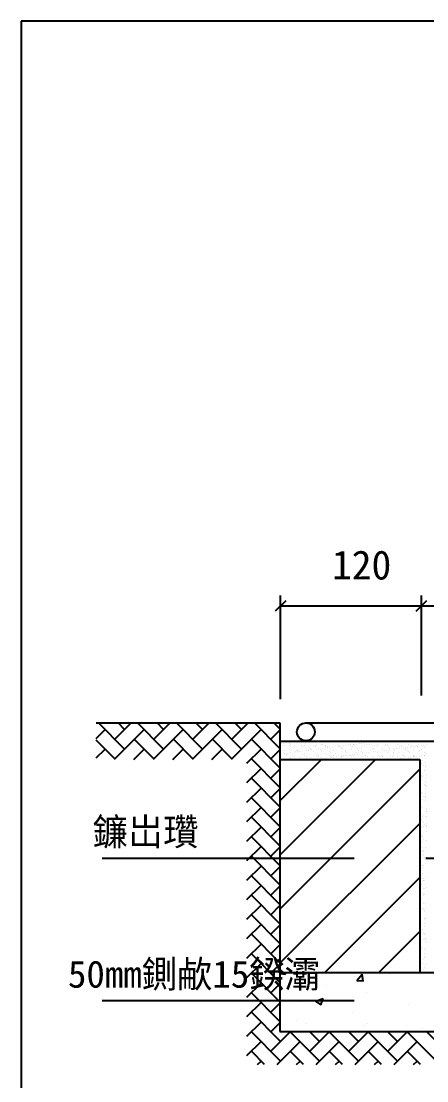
# Model space of a CAD drawing. Header units: metres. Extents: x 0 to 594, y 0 to 420.
# Drawn here: x 0 to 104.6, y 146.7 to 420 of the extents above; entities that cross this region are included whole.
import ezdxf

# ---------------------------------------------------------------- set-up
doc = ezdxf.new("R2010")
doc.units = ezdxf.units.M
doc.layers.add(' ', color=5, linetype='Continuous')

msp = doc.modelspace()

# ---------------------------------------------------------------- linework, layer by layer
at = {"layer": ' '}
for p, q in [((19.33, 239.02), (66.73, 239.02)), ((26.67, 232.29), (19.94, 239.02)), ((24.15, 234.8), (28.37, 239.02)), ((26.67, 237.32), (24.97, 239.02)), ((36.73, 232.29), (30, 239.02)), ((34.21, 234.8), (38.43, 239.02)), ((36.73, 237.32), (35.03, 239.02)), ((46.78, 232.29), (40.05, 239.02)), ((44.27, 234.8), (48.49, 239.02)), ((46.78, 237.32), (45.08, 239.02)), ((56.84, 232.29), (50.11, 239.02)), ((54.33, 234.8), (58.54, 239.02)), ((56.84, 237.32), (55.14, 239.02)), ((66.73, 232.46), (60.17, 239.02)), ((66.73, 237.49), (65.2, 239.02)), ((66.73, 239.02), (66.73, 159.42)), ((73.43, 239.02), (222.23, 239.02)), ((19.33, 235.01), (21.64, 237.32)), ((24.15, 229.77), (31.7, 237.32)), ((34.21, 229.77), (41.76, 237.32)), ((44.27, 229.77), (51.81, 237.32)), ((54.33, 229.77), (61.87, 237.32)), ((64.39, 234.8), (66.73, 237.15)), ((24.31, 229.62), (19.33, 234.6)), ((19.33, 229.98), (21.64, 232.29)), ((29.03, 229.62), (31.7, 232.29)), ((34.37, 229.62), (29.18, 234.8)), ((39.09, 229.62), (41.76, 232.29)), ((44.43, 229.62), (39.24, 234.8)), ((49.14, 229.62), (51.81, 232.29)), ((54.48, 229.62), (49.3, 234.8)), ((58.23, 228.65), (61.87, 232.29)), ((66.73, 227.43), (59.36, 234.8)), ((66.73, 234.32), (107.53, 234.32)), ((67.11, 233.68), (67.11, 233.68)), ((67.64, 233.75), (67.64, 233.75)), ((67.86, 233.07), (67.86, 233.07)), ((68.46, 233.85), (68.46, 233.85)), ((69.08, 234.01), (69.08, 234.01)), ((69.08, 233.14), (69.08, 233.14)), ((69.3, 233.71), (69.3, 233.71)), ((69.48, 233.54), (69.48, 233.54)), ((69.51, 232.87), (69.51, 232.87)), ((69.84, 234.04), (69.84, 234.04)), ((70.37, 234.11), (70.37, 234.11)), ((70.37, 232.73), (70.37, 232.73)), ((70.52, 233.1), (70.52, 233.1)), ((71.2, 234.21), (71.2, 234.21)), ((71.83, 234.1), (71.83, 234.1)), ((72.24, 233.14), (72.24, 233.14)), ((72.67, 232.87), (72.67, 232.87)), ((73.11, 233.09), (73.11, 233.09)), ((73.42, 233.62), (73.42, 233.62)), ((74.43, 232.69), (74.43, 232.69)), ((74.49, 234.14), (74.49, 234.14)), ((74.62, 232.52), (74.62, 232.52)), ((75.4, 233.15), (75.4, 233.15)), ((75.83, 232.88), (75.83, 232.88)), ((75.86, 233.19), (75.86, 233.19)), ((76.78, 232.32), (76.78, 232.32)), ((77.08, 234.13), (77.08, 234.13)), ((77.49, 233.58), (77.49, 233.58)), ((77.6, 232.43), (77.6, 232.43)), ((77.67, 233.41), (77.67, 233.41)), ((78.52, 233.22), (78.52, 233.22)), ((78.56, 232.6), (78.56, 232.6)), ((78.57, 233.16), (78.57, 233.16)), ((78.98, 232.61), (78.98, 232.61)), ((79, 232.88), (79, 232.88)), ((79.51, 232.68), (79.51, 232.68)), ((79.83, 234.22), (79.83, 234.22)), ((80.34, 232.79), (80.34, 232.79)), ((80.73, 234.3), (80.73, 234.3)), ((81.12, 233.21), (81.12, 233.21)), ((81.61, 233.49), (81.61, 233.49)), ((81.72, 232.97), (81.72, 232.97)), ((81.73, 233.16), (81.73, 233.16)), ((82.16, 232.89), (82.16, 232.89)), ((82.25, 233.04), (82.25, 233.04)), ((82.49, 234.26), (82.49, 234.26)), ((82.55, 232.3), (82.55, 232.3)), ((82.62, 232.57), (82.62, 232.57)), ((82.81, 232.4), (82.81, 232.4)), ((83.07, 233.15), (83.07, 233.15)), ((83.86, 233.31), (83.86, 233.31)), ((84.45, 233.33), (84.45, 233.33)), ((84.9, 233.17), (84.9, 233.17)), ((84.98, 233.4), (84.98, 233.4)), ((85.09, 234.25), (85.09, 234.25)), ((85.15, 232.29), (85.15, 232.29)), ((85.33, 232.89), (85.33, 232.89)), ((85.68, 233.46), (85.68, 233.46)), ((85.81, 233.51), (85.81, 233.51)), ((85.86, 233.29), (85.86, 233.29)), ((86.52, 233.34), (86.52, 233.34)), ((86.75, 232.48), (86.75, 232.48)), ((87.19, 233.69), (87.19, 233.69)), ((87.72, 233.76), (87.72, 233.76)), ((87.89, 232.39), (87.89, 232.39)), ((88.06, 233.17), (88.06, 233.17)), ((88.49, 232.9), (88.49, 232.9)), ((88.54, 233.87), (88.54, 233.87)), ((88.92, 234.18), (88.92, 234.18)), ((89.12, 233.33), (89.12, 233.33)), ((89.8, 233.37), (89.8, 233.37)), ((89.92, 234.05), (89.92, 234.05)), ((90.45, 234.12), (90.45, 234.12)), ((90.55, 232.42), (90.55, 232.42)), ((90.81, 232.44), (90.81, 232.44)), ((91.22, 233.18), (91.22, 233.18)), ((91.28, 234.23), (91.28, 234.23)), ((91.65, 232.91), (91.65, 232.91)), ((91.86, 233.43), (91.86, 233.43)), ((92.86, 234.26), (92.86, 234.26)), ((93.15, 232.41), (93.15, 232.41)), ((93.87, 233.33), (93.87, 233.33)), ((94.06, 233.16), (94.06, 233.16)), ((94.39, 233.18), (94.39, 233.18)), ((94.52, 233.46), (94.52, 233.46)), ((94.82, 232.91), (94.82, 232.91)), ((94.94, 232.35), (94.94, 232.35)), ((95.9, 232.51), (95.9, 232.51)), ((96.86, 232.33), (96.86, 232.33)), ((96.92, 234.23), (96.92, 234.23)), ((97.11, 234.05), (97.11, 234.05)), ((97.12, 233.45), (97.12, 233.45)), ((97.55, 233.19), (97.55, 233.19)), ((97.68, 232.44), (97.68, 232.44)), ((97.98, 232.92), (97.98, 232.92)), ((97.99, 233.24), (97.99, 233.24)), ((98.56, 232.54), (98.56, 232.54)), ((99.01, 232.32), (99.01, 232.32)), ((99.06, 232.62), (99.06, 232.62)), ((99.59, 232.69), (99.59, 232.69)), ((99.87, 233.55), (99.87, 233.55)), ((100.42, 232.8), (100.42, 232.8)), ((100.72, 233.2), (100.72, 233.2)), ((101.05, 234.14), (101.05, 234.14)), ((101.14, 232.92), (101.14, 232.92)), ((101.16, 232.53), (101.16, 232.53)), ((101.8, 232.98), (101.8, 232.98)), ((102.06, 233.21), (102.06, 233.21)), ((102.25, 233.04), (102.25, 233.04)), ((102.33, 233.05), (102.33, 233.05)), ((102.53, 233.58), (102.53, 233.58)), ((103.15, 233.16), (103.15, 233.16)), ((103.88, 233.2), (103.88, 233.2)), ((103.9, 232.63), (103.9, 232.63)), ((104.31, 232.93), (104.31, 232.93)), ((104.53, 233.34), (104.53, 233.34)), ((29.34, 229.62), (29.18, 229.77)), ((39.4, 229.62), (39.24, 229.77)), ((49.45, 229.62), (49.3, 229.77)), ((66.73, 222.4), (59.36, 229.77)), ((64.39, 229.77), (66.73, 232.12)), ((66.73, 230.59), (66.73, 230.59)), ((66.73, 218.92), (77.43, 229.62)), ((66.73, 204.95), (91.4, 229.62)), ((66.73, 229.62), (102.83, 229.62)), ((67.16, 230.32), (67.16, 230.32)), ((67.31, 231.84), (67.31, 231.84)), ((67.88, 231.88), (67.88, 231.88)), ((67.92, 231.11), (67.92, 231.11)), ((68.04, 231.17), (68.04, 231.17)), ((68.32, 230.91), (68.32, 230.91)), ((68.51, 230.74), (68.51, 230.74)), ((68.57, 231.24), (68.57, 231.24)), ((69.15, 232.05), (69.15, 232.05)), ((69.21, 230.09), (69.21, 230.09)), ((69.4, 231.35), (69.4, 231.35)), ((69.4, 229.93), (69.4, 229.93)), ((69.9, 230.59), (69.9, 230.59)), ((70.33, 230.32), (70.33, 230.32)), ((70.58, 231.14), (70.58, 231.14)), ((70.78, 231.53), (70.78, 231.53)), ((71.05, 231.88), (71.05, 231.88)), ((71.31, 231.6), (71.31, 231.6)), ((71.38, 231.8), (71.38, 231.8)), ((71.57, 231.63), (71.57, 231.63)), ((71.89, 232.15), (71.89, 232.15)), ((71.95, 230.19), (71.95, 230.19)), ((72.13, 231.71), (72.13, 231.71)), ((72.45, 230.82), (72.45, 230.82)), ((73.06, 230.6), (73.06, 230.6)), ((73.18, 231.13), (73.18, 231.13)), ((73.46, 229.89), (73.46, 229.89)), ((73.49, 230.33), (73.49, 230.33)), ((73.51, 231.89), (73.51, 231.89)), ((73.65, 229.72), (73.65, 229.72)), ((74.04, 231.96), (74.04, 231.96)), ((74.21, 231.89), (74.21, 231.89)), ((74.55, 232.18), (74.55, 232.18)), ((74.61, 230.22), (74.61, 230.22)), ((74.87, 232.07), (74.87, 232.07)), ((75.5, 231.71), (75.5, 231.71)), ((75.92, 231.23), (75.92, 231.23)), ((76.23, 230.61), (76.23, 230.61)), ((76.25, 232.25), (76.25, 232.25)), ((76.52, 230.78), (76.52, 230.78)), ((76.65, 230.33), (76.65, 230.33)), ((76.7, 230.61), (76.7, 230.61)), ((77.15, 232.17), (77.15, 232.17)), ((77.19, 229.74), (77.19, 229.74)), ((77.21, 230.21), (77.21, 230.21)), ((77.38, 231.89), (77.38, 231.89)), ((77.59, 229.8), (77.59, 229.8)), ((77.71, 229.81), (77.71, 229.81)), ((78.54, 229.92), (78.54, 229.92)), ((78.58, 231.26), (78.58, 231.26)), ((79.39, 230.61), (79.39, 230.61)), ((79.57, 231.68), (79.57, 231.68)), ((79.76, 231.5), (79.76, 231.5)), ((79.82, 230.34), (79.82, 230.34)), ((79.89, 232.27), (79.89, 232.27)), ((79.92, 230.1), (79.92, 230.1)), ((79.96, 230.31), (79.96, 230.31)), ((80.45, 230.17), (80.45, 230.17)), ((80.54, 231.9), (80.54, 231.9)), ((80.64, 230.69), (80.64, 230.69)), ((81.18, 231.25), (81.18, 231.25)), ((81.28, 230.28), (81.28, 230.28)), ((81.65, 229.77), (81.65, 229.77)), ((82.55, 230.62), (82.55, 230.62)), ((82.62, 230.34), (82.62, 230.34)), ((82.66, 230.46), (82.66, 230.46)), ((82.98, 230.34), (82.98, 230.34)), ((83.18, 230.53), (83.18, 230.53)), ((83.69, 231.59), (83.69, 231.59)), ((83.7, 231.91), (83.7, 231.91)), ((83.93, 231.35), (83.93, 231.35)), ((84.01, 230.64), (84.01, 230.64)), ((84.71, 230.66), (84.71, 230.66)), ((84.89, 230.49), (84.89, 230.49)), ((85.21, 230.33), (85.21, 230.33)), ((85.39, 230.82), (85.39, 230.82)), ((85.72, 230.62), (85.72, 230.62)), ((85.78, 229.68), (85.78, 229.68)), ((85.92, 230.89), (85.92, 230.89)), ((86.15, 230.35), (86.15, 230.35)), ((86.58, 231.38), (86.58, 231.38)), ((86.75, 231), (86.75, 231)), ((86.87, 231.91), (86.87, 231.91)), ((87.76, 231.55), (87.76, 231.55)), ((87.95, 231.38), (87.95, 231.38)), ((87.96, 230.43), (87.96, 230.43)), ((88.13, 231.18), (88.13, 231.18)), ((88.65, 231.25), (88.65, 231.25)), ((88.83, 230.57), (88.83, 230.57)), ((88.88, 230.63), (88.88, 230.63)), ((89.18, 231.37), (89.18, 231.37)), ((89.31, 230.36), (89.31, 230.36)), ((89.48, 231.36), (89.48, 231.36)), ((89.84, 229.64), (89.84, 229.64)), ((90.03, 231.92), (90.03, 231.92)), ((90.62, 230.46), (90.62, 230.46)), ((90.86, 231.54), (90.86, 231.54)), ((91, 232.27), (91, 232.27)), ((91.39, 231.61), (91.39, 231.61)), ((91.89, 231.46), (91.89, 231.46)), ((91.93, 231.47), (91.93, 231.47)), ((92.05, 230.63), (92.05, 230.63)), ((92.22, 231.72), (92.22, 231.72)), ((92.47, 230.36), (92.47, 230.36)), ((92.9, 230.53), (92.9, 230.53)), ((93.08, 230.36), (93.08, 230.36)), ((93.2, 231.92), (93.2, 231.92)), ((93.22, 230.45), (93.22, 230.45)), ((93.6, 231.9), (93.6, 231.9)), ((94.12, 231.97), (94.12, 231.97)), ((94.59, 231.5), (94.59, 231.5)), ((94.95, 232.08), (94.95, 232.08)), ((95.21, 230.64), (95.21, 230.64)), ((95.64, 230.37), (95.64, 230.37)), ((95.95, 231.43), (95.95, 231.43)), ((95.96, 230.55), (95.96, 230.55)), ((96.14, 231.25), (96.14, 231.25)), ((96.33, 232.26), (96.33, 232.26)), ((96.36, 231.93), (96.36, 231.93)), ((97.02, 230.44), (97.02, 230.44)), ((97.19, 231.49), (97.19, 231.49)), ((97.27, 229.75), (97.27, 229.75)), ((97.8, 229.82), (97.8, 229.82)), ((98.37, 230.65), (98.37, 230.65)), ((98.62, 230.58), (98.62, 230.58)), ((98.62, 229.93), (98.62, 229.93)), ((98.8, 230.37), (98.8, 230.37)), ((99.19, 232.15), (99.19, 232.15)), ((99.52, 231.93), (99.52, 231.93)), ((99.93, 231.59), (99.93, 231.59)), ((99.99, 229.63), (99.99, 229.63)), ((100, 230.12), (100, 230.12)), ((100.08, 231.34), (100.08, 231.34)), ((100.53, 230.18), (100.53, 230.18)), ((101.09, 230.41), (101.09, 230.41)), ((101.22, 230.57), (101.22, 230.57)), ((101.27, 230.24), (101.27, 230.24)), ((101.36, 230.29), (101.36, 230.29)), ((101.54, 230.65), (101.54, 230.65)), ((101.97, 230.38), (101.97, 230.38)), ((102.59, 231.62), (102.59, 231.62)), ((102.65, 229.66), (102.65, 229.66)), ((102.69, 231.94), (102.69, 231.94)), ((102.74, 230.48), (102.74, 230.48)), ((102.83, 229.62), (102.83, 174.62)), ((103.13, 232.23), (103.13, 232.23)), ((103.27, 230.54), (103.27, 230.54)), ((103.96, 230.67), (103.96, 230.67)), ((104.09, 230.65), (104.09, 230.65)), ((104.14, 231.3), (104.14, 231.3)), ((104.33, 231.13), (104.33, 231.13)), ((58.23, 223.62), (61.87, 227.26)), ((64.39, 224.74), (66.73, 227.09)), ((66.73, 190.99), (102.83, 227.09)), ((103.17, 228.5), (103.17, 228.5)), ((103.36, 228.33), (103.36, 228.33)), ((103.51, 229.4), (103.51, 229.4)), ((103.67, 227.97), (103.67, 227.97)), ((104.03, 228.71), (104.03, 228.71)), ((104.2, 228.04), (104.2, 228.04)), ((104.24, 227.52), (104.24, 227.52)), ((104.33, 226.85), (104.33, 226.85)), ((66.73, 217.37), (59.36, 224.74)), ((103.18, 225.56), (103.18, 225.56)), ((103.23, 225.28), (103.23, 225.28)), ((103.27, 224.72), (103.27, 224.72)), ((103.61, 225.29), (103.61, 225.29)), ((104.09, 226.75), (104.09, 226.75)), ((104.16, 224.8), (104.16, 224.8)), ((104.61, 225.46), (104.61, 225.46)), ((58.23, 218.59), (61.87, 222.23)), ((64.39, 219.72), (66.73, 222.06)), ((102.85, 223.79), (102.85, 223.79)), ((102.91, 221.83), (102.91, 221.83)), ((103.34, 222.66), (103.34, 222.66)), ((104, 223.02), (104, 223.02)), ((104.17, 222.77), (104.17, 222.77)), ((104.22, 222.84), (104.22, 222.84)), ((104.28, 223.79), (104.28, 223.79)), ((104.43, 222.75), (104.43, 222.75)), ((104.47, 223.62), (104.47, 223.62)), ((66.73, 212.34), (59.36, 219.72)), ((102.97, 219.88), (102.97, 219.88)), ((103.31, 220.99), (103.31, 220.99)), ((103.5, 220.82), (103.5, 220.82)), ((103.63, 219.21), (103.63, 219.21)), ((103.75, 220.09), (103.75, 220.09)), ((104.28, 220.88), (104.28, 220.88)), ((104.28, 220.16), (104.28, 220.16)), ((104.35, 218.92), (104.35, 218.92)), ((104.38, 220.01), (104.38, 220.01)), ((58.23, 213.56), (61.87, 217.2)), ((64.39, 214.69), (66.73, 217.03)), ((102.9, 217.65), (102.9, 217.65)), ((103.04, 217.92), (103.04, 217.92)), ((103.1, 215.96), (103.1, 215.96)), ((103.31, 217.4), (103.31, 217.4)), ((103.41, 217.21), (103.41, 217.21)), ((104.41, 216.97), (104.41, 216.97)), ((104.42, 216.29), (104.42, 216.29)), ((104.45, 216.67), (104.45, 216.67)), ((104.61, 216.11), (104.61, 216.11)), ((66.73, 207.31), (59.36, 214.69)), ((102.89, 214.71), (102.89, 214.71)), ((103.17, 214), (103.17, 214)), ((103.3, 215.38), (103.3, 215.38)), ((103.42, 214.78), (103.42, 214.78)), ((103.45, 213.49), (103.45, 213.49)), ((103.64, 213.31), (103.64, 213.31)), ((103.72, 215.11), (103.72, 215.11)), ((104.24, 214.89), (104.24, 214.89)), ((104.48, 215.01), (104.48, 215.01)), ((58.23, 208.53), (61.87, 212.17)), ((64.39, 209.66), (66.73, 212)), ((66.73, 177.02), (102.83, 213.12)), ((102.92, 211.58), (102.92, 211.58)), ((103.23, 212.05), (103.23, 212.05)), ((103.82, 212.2), (103.82, 212.2)), ((104.12, 212.84), (104.12, 212.84)), ((104.35, 212.27), (104.35, 212.27)), ((104.52, 212.5), (104.52, 212.5)), ((104.54, 213.05), (104.54, 213.05)), ((104.55, 212.56), (104.55, 212.56)), ((104.6, 211.09), (104.6, 211.09)), ((66.73, 202.29), (59.36, 209.66)), ((103.29, 210.09), (103.29, 210.09)), ((103.36, 208.13), (103.36, 208.13)), ((103.38, 209.52), (103.38, 209.52)), ((103.55, 209.7), (103.55, 209.7)), ((103.74, 209.03), (103.74, 209.03)), ((104.56, 208.78), (104.56, 208.78)), ((58.23, 203.5), (61.87, 207.14)), ((64.39, 204.63), (66.73, 206.97)), ((102.96, 206.83), (102.96, 206.83)), ((103.02, 207.47), (103.02, 207.47)), ((103.41, 205.2), (103.41, 205.2)), ((103.42, 206.17), (103.42, 206.17)), ((103.49, 206.9), (103.49, 206.9)), ((103.59, 205.98), (103.59, 205.98)), ((103.77, 205.81), (103.77, 205.81)), ((104.32, 207.01), (104.32, 207.01)), ((104.56, 206.49), (104.56, 206.49)), ((85.87, 204.06), (20.85, 204.06)), ((66.73, 197.26), (59.36, 204.63)), ((103.49, 204.22), (103.49, 204.22)), ((103.55, 202.26), (103.55, 202.26)), ((103.84, 204.93), (103.84, 204.93)), ((103.9, 204.32), (103.9, 204.32)), ((104.24, 202.65), (104.24, 202.65)), ((169.4, 204.06), (104.38, 204.06)), ((104.43, 204.39), (104.43, 204.39)), ((58.23, 198.47), (61.87, 202.11)), ((66.73, 192.23), (59.36, 199.6)), ((64.39, 199.6), (66.73, 201.94)), ((103.04, 201.39), (103.04, 201.39)), ((103.46, 201.63), (103.46, 201.63)), ((103.61, 200.3), (103.61, 200.3)), ((103.69, 202.2), (103.69, 202.2)), ((58.23, 193.44), (61.87, 197.09)), ((64.39, 194.57), (66.73, 196.91)), ((78.29, 174.62), (102.83, 199.16)), ((103.04, 198.95), (103.04, 198.95)), ((103.14, 197.29), (103.14, 197.29)), ((103.57, 199.02), (103.57, 199.02)), ((103.68, 198.34), (103.68, 198.34)), ((103.73, 198.47), (103.73, 198.47)), ((103.86, 198.85), (103.86, 198.85)), ((103.91, 198.3), (103.91, 198.3)), ((104.39, 199.13), (104.39, 199.13)), ((66.73, 187.2), (59.36, 194.57)), ((102.94, 195.5), (102.94, 195.5)), ((103.53, 195.02), (103.53, 195.02)), ((103.74, 196.38), (103.74, 196.38)), ((103.81, 194.43), (103.81, 194.43)), ((103.82, 194.69), (103.82, 194.69)), ((103.96, 194.74), (103.96, 194.74)), ((103.97, 196.44), (103.97, 196.44)), ((104.5, 196.51), (104.5, 196.51)), ((58.23, 188.41), (61.87, 192.06)), ((64.39, 189.54), (66.73, 191.89)), ((102.85, 191.89), (102.85, 191.89)), ((103.53, 193.75), (103.53, 193.75)), ((103.87, 192.47), (103.87, 192.47)), ((104.35, 192.47), (104.35, 192.47)), ((66.73, 182.17), (59.36, 189.54)), ((103.11, 191.07), (103.11, 191.07)), ((103.16, 191.21), (103.16, 191.21)), ((103.64, 191.14), (103.64, 191.14)), ((103.86, 190.96), (103.86, 190.96)), ((103.93, 190.51), (103.93, 190.51)), ((103.98, 188.67), (103.98, 188.67)), ((104.05, 190.79), (104.05, 190.79)), ((104.47, 191.24), (104.47, 191.24)), ((104.58, 188.63), (104.58, 188.63)), ((58.23, 183.39), (61.87, 187.03)), ((64.39, 184.51), (66.73, 186.86)), ((102.83, 187.38), (102.83, 187.38)), ((102.89, 188.16), (102.89, 188.16)), ((103.08, 187.99), (103.08, 187.99)), ((103.26, 187.1), (103.26, 187.1)), ((103.61, 185.87), (103.61, 185.87)), ((103.96, 187.18), (103.96, 187.18)), ((104, 188.55), (104, 188.55)), ((104.05, 188.56), (104.05, 188.56)), ((104.06, 186.6), (104.06, 186.6)), ((66.73, 177.14), (59.36, 184.51)), ((92.25, 174.62), (102.83, 185.19)), ((102.99, 184.38), (102.99, 184.38)), ((103.19, 183.18), (103.19, 183.18)), ((103.65, 184.83), (103.65, 184.83)), ((103.72, 183.25), (103.72, 183.25)), ((104, 183.45), (104, 183.45)), ((104.08, 184.56), (104.08, 184.56)), ((104.13, 184.64), (104.13, 184.64)), ((104.19, 183.28), (104.19, 183.28)), ((104.54, 183.36), (104.54, 183.36)), ((58.23, 178.36), (61.87, 182)), ((64.39, 179.48), (66.73, 181.83)), ((103.03, 180.65), (103.03, 180.65)), ((103.22, 180.48), (103.22, 180.48)), ((103.28, 181.03), (103.28, 181.03)), ((104.13, 180.68), (104.13, 180.68)), ((104.19, 182.68), (104.19, 182.68)), ((104.25, 180.72), (104.25, 180.72)), ((104.47, 182.29), (104.47, 182.29)), ((66.73, 172.11), (59.36, 179.48)), ((102.86, 177.88), (102.86, 177.88)), ((102.88, 179.67), (102.88, 179.67)), ((102.95, 177.71), (102.95, 177.71)), ((103.68, 177.99), (103.68, 177.99)), ((104.1, 179.67), (104.1, 179.67)), ((104.1, 178.48), (104.1, 178.48)), ((104.32, 178.77), (104.32, 178.77)), ((58.23, 173.33), (61.87, 176.97)), ((64.39, 174.46), (66.73, 176.8)), ((102.95, 177.2), (102.95, 177.2)), ((103.01, 175.76), (103.01, 175.76)), ((103.13, 176.87), (103.13, 176.87)), ((103.26, 175.3), (103.26, 175.3)), ((103.38, 176.92), (103.38, 176.92)), ((103.79, 175.37), (103.79, 175.37)), ((104.14, 175.95), (104.14, 175.95)), ((104.33, 175.77), (104.33, 175.77)), ((104.38, 176.81), (104.38, 176.81)), ((66.73, 167.08), (59.36, 174.46)), ((66.73, 174.62), (227.93, 174.62)), ((66.73, 174.6), (66.75, 174.62)), ((66.73, 174.36), (68.21, 174.23)), ((68.2, 174.21), (68.13, 174.62)), ((85.89, 173.73), (85.89, 173.73)), ((86.58, 172.62), (87.93, 174.23)), ((86.58, 172.62), (88.25, 172.47)), ((88.24, 172.46), (87.92, 174.21)), ((94.9, 174.05), (94.9, 174.05)), ((102.83, 174.62), (191.93, 174.62)), ((103.77, 174.65), (103.77, 174.65)), ((104.45, 174.85), (104.45, 174.85)), ((58.23, 168.3), (61.87, 171.94)), ((64.39, 169.43), (66.73, 171.77)), ((71.38, 171.63), (71.38, 171.63)), ((78.61, 171.25), (78.61, 171.25)), ((85.87, 167.33), (20.85, 167.33)), ((58.23, 163.27), (61.87, 166.91)), ((66.73, 162.05), (59.36, 169.43)), ((64.39, 164.4), (66.73, 166.74)), ((71.41, 167.09), (71.41, 167.09)), ((75.93, 167.23), (77.89, 167.98)), ((75.93, 167.23), (77.32, 166.29)), ((77.32, 166.29), (77.89, 167.98)), ((78.41, 168.01), (78.41, 168.01)), ((88.99, 169.4), (88.99, 169.4)), ((66.9, 156.85), (59.36, 164.4)), ((85.55, 164.42), (85.55, 164.42)), ((99.89, 166.39), (99.89, 166.39)), ((58.23, 158.24), (61.87, 161.88)), ((64.39, 159.37), (66.73, 161.71)), ((71.04, 162.33), (71.04, 162.33)), ((73.62, 161.59), (73.62, 161.59)), ((89.28, 161.48), (89.28, 161.48)), ((66.9, 151.82), (59.36, 159.37)), ((64.39, 154.34), (69.46, 159.42)), ((66.73, 159.42), (227.93, 159.42)), ((76.96, 151.82), (69.41, 159.37)), ((76.96, 156.85), (74.39, 159.42)), ((74.44, 159.37), (74.49, 159.42)), ((74.44, 154.34), (79.52, 159.42)), ((87.02, 151.82), (79.47, 159.37)), ((87.02, 156.85), (84.45, 159.42)), ((84.5, 159.37), (84.55, 159.42)), ((84.5, 154.34), (89.58, 159.42)), ((88.54, 160.96), (88.54, 160.96)), ((97.07, 151.82), (89.53, 159.37)), ((97.07, 156.85), (94.51, 159.42)), ((94.56, 159.37), (94.61, 159.42)), ((94.56, 154.34), (99.64, 159.42)), ((99.29, 160.71), (99.29, 160.71)), ((107.13, 151.82), (99.59, 159.37)), ((103.45, 160.33), (103.45, 160.33)), ((107.13, 156.85), (104.57, 159.42)), ((58.23, 153.21), (61.87, 156.85)), ((65.99, 150.92), (71.93, 156.85)), ((76.05, 150.92), (81.99, 156.85)), ((86.11, 150.92), (92.05, 156.85)), ((96.17, 150.92), (102.1, 156.85)), ((62.78, 150.92), (59.36, 154.34)), ((72.84, 150.92), (69.41, 154.34)), ((82.89, 150.92), (79.47, 154.34)), ((92.95, 150.92), (89.53, 154.34)), ((103.01, 150.92), (99.59, 154.34)), ((60.96, 150.92), (61.87, 151.82)), ((71.02, 150.92), (71.93, 151.82)), ((81.08, 150.92), (81.99, 151.82)), ((91.14, 150.92), (92.05, 151.82)), ((101.2, 150.92), (102.1, 151.82))]:
    msp.add_line(p, q, dxfattribs=at)
msp.add_circle((73.43, 236.71), 2.3, dxfattribs=at)
for p, q in [((594, 420), (0, 420)), ((0, 420), (0, 0)), ((68.22, 270.55), (65.52, 267.85)), ((66.87, 245.16), (66.87, 271.9)), ((104.57, 270.55), (101.87, 267.85)), ((101.87, 267.85), (104.57, 270.55)), ((103.22, 247.03), (103.22, 271.9)), ((103.22, 246.1), (103.22, 271.9)), ((66.87, 269.2), (103.22, 269.2)), ((103.22, 269.2), (191.42, 269.2))]:
    msp.add_line(p, q)

# ---------------------------------------------------------------- texts
for s, height, p in [('120', 7.5, (80.15, 276.01)), ('鐮岀瓚', 7, (18.42, 207.46)), ('50mm鍘欳15鍨灞', 7, (12.06, 170.74))]:
    msp.add_text(s, height=height, dxfattribs=at).set_placement(p)

doc.saveas('drawing.dxf')
